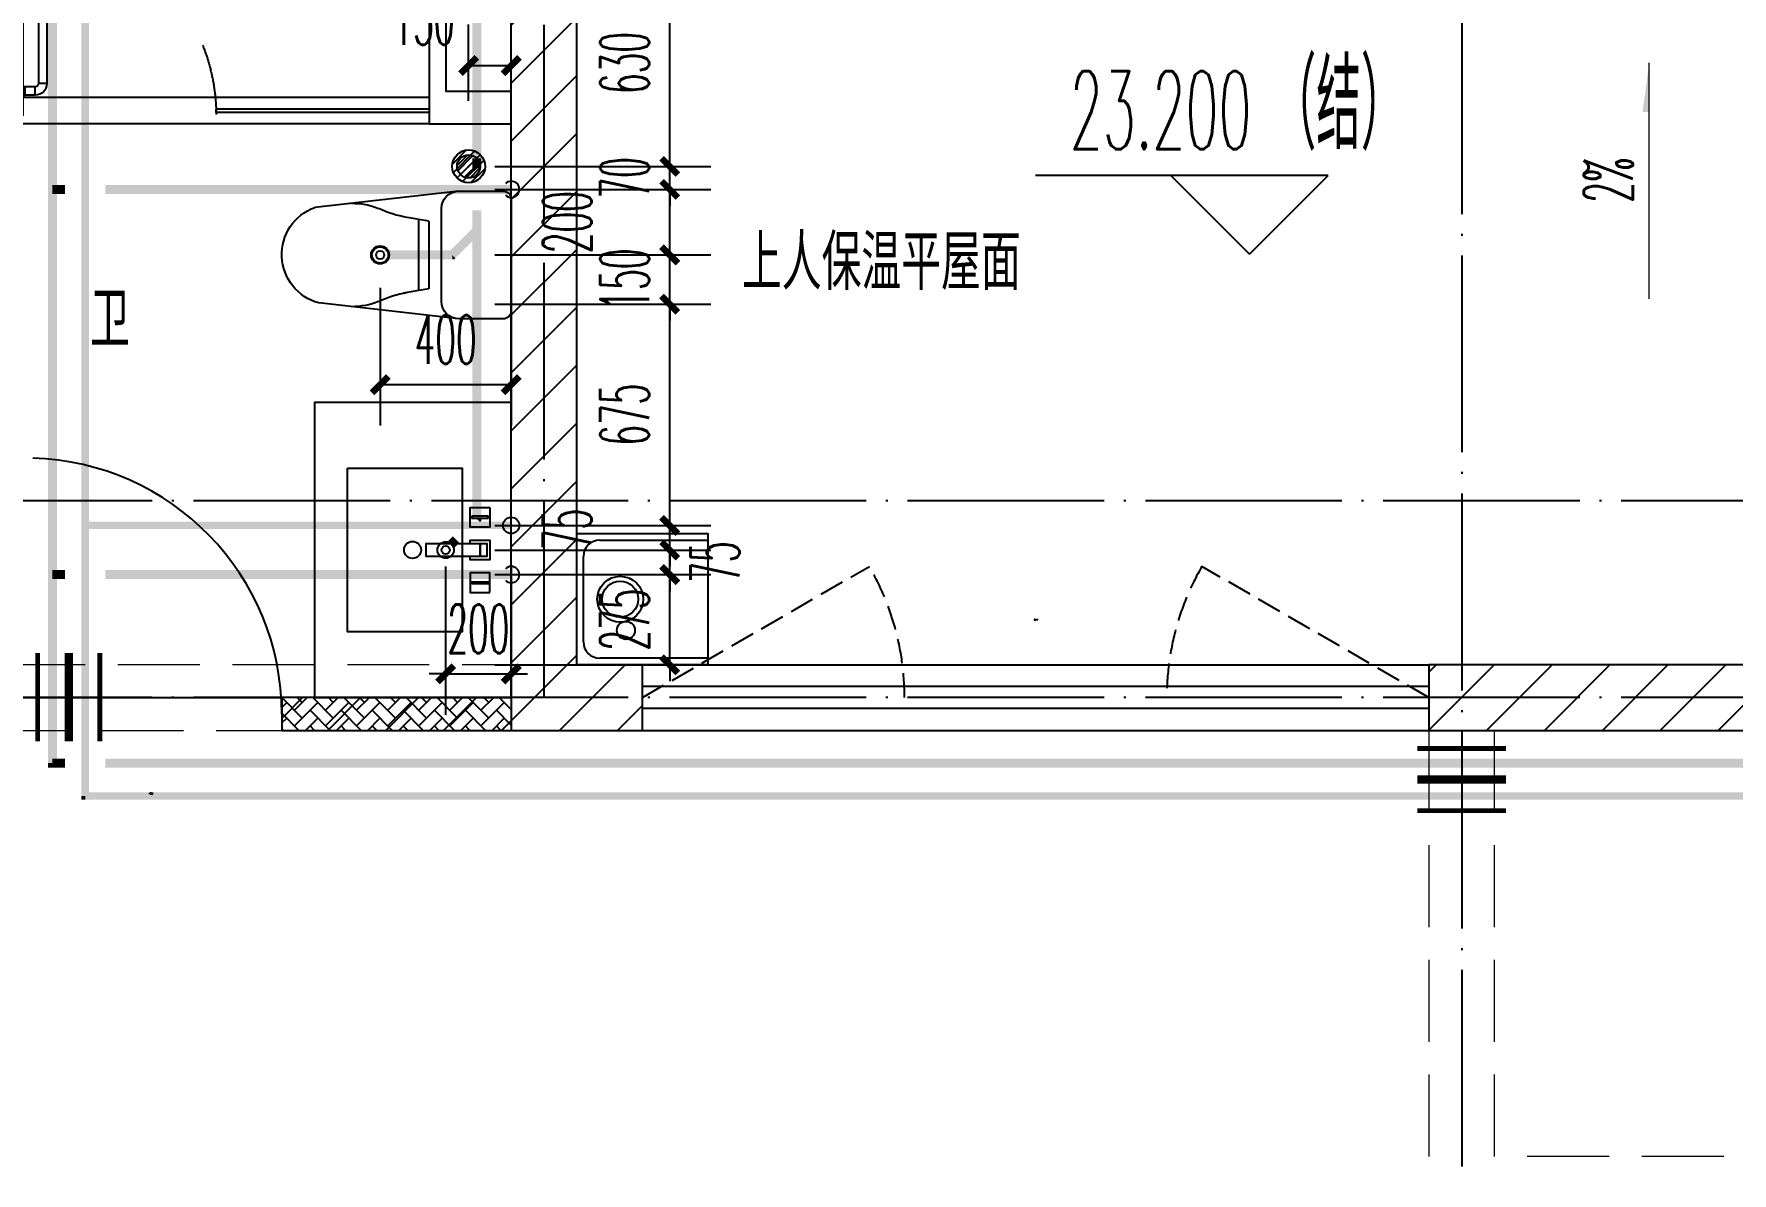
# Model space of a CAD drawing. Extents: x 27938 to 1507990, y 110129 to 923079.
# Drawn here: x 1201479 to 1206660, y 468906 to 472380 of the extents above; entities that cross this region are included whole.
import ezdxf

# ---------------------------------------------------------------- set-up
doc = ezdxf.new("R2010")
doc.units = 0
doc.header["$LTSCALE"] = 1000
doc.header["$MEASUREMENT"] = 0
for name, pattern in [('__DASH', [0.35, 0.25, -0.1]), ('DASH', [0.35, 0.25, -0.1]), ('DOTE', [2.4200000000000004, 2, -0.2, 0.02, -0.2])]:
    doc.linetypes.add(name, pattern=pattern)
for name, color, linetype in [('----建筑底图', 8, 'Continuous'), ('DIM_ELEV', 3, 'Continuous'), ('DIM_SYMB', 3, 'Continuous'), ('DOTE', 1, 'Continuous'), ('EQUIP_地漏', 7, 'Continuous'), ('EQUIP_污水', 7, 'Continuous'), ('IP-bath&kitchen-JOHNSON', 4, 'Continuous'), ('LVTRY', 6, 'Continuous'), ('P-bath&kitchen-JOHNSON', 4, 'Continuous'), ('PIPE-不分区热给水', 5, 'RJ'), ('PIPE-污水', 2, 'W'), ('PIPE-给水中', 72, 'J2'), ('PUB_HATCH', 8, 'Continuous'), ('PUB_TEXT', 4, 'Continuous'), ('VALVE_不分区给水', 7, 'Continuous'), ('VPIPE-不分区热给水', 5, 'Continuous'), ('VPIPE-给水中', 72, 'J2'), ('VPIPE-雨水', 4, 'Y'), ('WALL', 9, 'Continuous'), ('WINDOW', 4, 'Continuous'), ('WINDOW_TEXT', 7, 'Continuous'), ('保温', 6, 'Continuous'), ('管', 193, 'Continuous')]:
    doc.layers.add(name, color=color, linetype=linetype)
doc.layers.add('S-L主梁线', color=4, linetype='DASH', plot=False)
doc.layers.add('平面-排水沟', color=86, linetype='Continuous', lineweight=15)
doc.styles.add('_TCH_DIM', font='SIMPLEX.shx', dxfattribs={"width": 0.7, "bigfont": 'GBCBIG.shx'})
doc.styles.add('_TCH_DIM_T3', font='SIMPLEX.shx', dxfattribs={"width": 0.4941176470588236, "bigfont": 'GBCBIG.shx'})
doc.styles.add('_TCH_WINDOW', font='SIMPLEX.shx', dxfattribs={"width": 0.7, "height": 3.5, "bigfont": 'GBCBIG.shx'})
doc.styles.get("Standard").update_dxf_attribs({"font": 'gbenor.shx', "bigfont": 'gbcbig.shx'})
doc.linetypes.add('J2', pattern='A,3,-0.2,["J2",Standard,S=0.25,R=0,X=-0.1,Y=-0.115],-0.35', length=3.55)
doc.linetypes.add('RJ', pattern='A,3,-0.2,["RJ",Standard,S=0.25,R=0,X=-0.1,Y=-0.115],-0.35', length=3.55)
doc.linetypes.add('W', pattern='A,3,-0.2,["W",Standard,S=0.25,R=0,X=-0.1,Y=-0.115],-0.2', length=3.4)
doc.linetypes.add('Y', pattern='A,3,-0.2,["Y",Standard,S=0.25,R=0,X=-0.1,Y=-0.115],-0.2', length=3.4)
doc.dimstyles.new('_TWT_ARCH&&50', dxfattribs={"dimtxt": 148.75, "dimasz": 50, "dimexe": 125, "dimexo": 150, "dimgap": 63.12500000000001, "dimtad": 1, "dimdec": 0, "dimzin": 0, "dimdsep": 46, "dimtxsty": '_TCH_DIM_T3', "dimblk": 'ARCHTICK', "dimcen": 0.09, "dimclrt": 7, "dimazin": 2, "dimtfac": 1, "dimtdec": 0, "dimtix": 1, "dimtmove": 2, "dimatfit": 3, "dimfxl": 100, "dimtolj": 1, "dimtzin": 0, "dimarcsym": 0})
pattern_1 = [(45, (0, 89.755675), (-88.38838300365748, 88.3883830036575), [])]

# ---------------------------------------------------------------- blocks, each defined once
blk = doc.blocks.new('VXVXVXDVXDVXVDX')
at = {"layer": '保温', "linetype": 'ByBlock', "ltscale": 10}
h = blk.add_hatch(dxfattribs=at)
h.set_pattern_fill('AR-HBONE', color=251, scale=55)
h.set_pattern_definition([(45, (0, 0), (0, 47.41575231924514), [100.584, -33.528]), (135, (23.70786, 23.70786), (3.05311331771918e-15, 47.41575231924513), [100.584, -33.528])])
h.paths.add_polyline_path([(427016.5787225708, 292815.3630863895), (427016.5786816297, 292915.3630863986), (426316.5786749361, 292915.3663593241), (426316.5787158771, 292815.3663593151)])
at = {"layer": '保温', "color": 251, "linetype": 'ByBlock', "ltscale": 10}
blk.add_line((427016.5787020889, 292915.3630863958), (427016.5787021116, 292815.3630863922), dxfattribs=at)
blk = doc.blocks.new('A$C3EB2330C')
at = {"layer": '管'}
for p, q in [((-0.0007213222561404109, 379.9995217677206), (329.9992786777439, 379.9995217677206)), ((379.9992786777439, 329.9995217677206), (379.9992786777439, 69.99952176772058)), ((329.9992786777439, 19.99952176772058), (-0.0007213222561404109, 19.99952176772058))]:
    blk.add_line(p, q, dxfattribs=at)
blk.add_lwpolyline([(399.9992786777439, 399.9995217677206), (399.9992786777439, -0.000478232279419899), (-0.0007213222561404109, -0.000478232279419899), (-0.0007213222561404109, 399.9995217677206)], close=True, dxfattribs=at)
for centre, start, end in [((329.9992786777439, 329.9995217677206), 0, 90), ((329.9992786777439, 69.99952176772058), 270, 360)]:
    blk.add_arc(centre, 50, start, end, dxfattribs=at)
blk.add_ellipse((267.4755955390865, 199.9995217677206), major_axis=(-49.49747468307308, -49.49747468307304), ratio=0.9999999999994058, start_param=-0.7853981633977454, end_param=5.49778714378184, dxfattribs=at)
blk = doc.blocks.new('rrrrrrrrrrrra')
at = {"color": 0}
for p, q in [((252.6024353011744, 483.7312025176361), (-87.39756469882559, 483.7312025176361)), ((-112.3975646988256, 458.7312025176361), (-112.3975646988256, 324.3323662159964)), ((277.6024353011744, 324.3323662159964), (277.6024353011744, 458.7312025176361)), ((-112.3975646988256, 324.3323662159964), (-63.69972878636327, -103.3637925456278)), ((277.6024353011744, 324.3323662159964), (227.5135563242948, -115.5808400628157)), ((-59.12511469877791, 271.0599162159488), (224.3299853011267, 271.0599162159488)), ((-20.6103619200876, 232.4137265472673), (-34.18044077546801, 153.6153487120755)), ((185.8152325224364, 232.4137265477329), (-20.6103619200876, 232.4137265472673)), ((185.8152325224364, 232.4137265477329), (199.3853113778168, 153.6153487125412)), ((191.3197469591396, 200.4502565474249), (-26.11487635679077, 200.4502565474249))]:
    blk.add_line(p, q, dxfattribs=at)
for centre, radius, start, end in [((-87.39756469882559, 458.7312025176361), 25, 90, 180), ((252.6024353011744, 458.7312025176361), 25, 0, 90), ((-59.12511469877791, 324.3323662164621), 53.27245000000602, 180, 270), ((224.3299853008939, 324.3323662164621), 53.27245000000253, 270, 0), ((-322.583031725022, 209.8070477982983), 293.8257332377133, 333.5368539848596, 351.4828191908725), ((487.787902327138, 209.8070477982983), 293.8257332377133, 188.5171808091275, 206.4631460151405), ((148.969911527005, -3.179016253445297), 224.0767612256445, 158.5202191710939, 180), ((16.2349590753438, -3.179016253445297), 224.0767612256723, 0, 21.47978082890611), ((83.83053322241176, -63.61970424279571), 152.7899563564, 195.0773243454172, 340.1181212308546)]:
    blk.add_arc(centre, radius, start, end, dxfattribs=at)
blk = doc.blocks.new('A$C1E0F638F')
at = {"color": 0}
for points in [[(499.7003750004806, 435.1003879043274), (499.7003750004806, 85.1003879038617), (-4.325015470385551e-05, 85.10038790432736), (-4.325015470385551e-05, 435.1003879038617)], [(269.850552206859, 30.00024752598256), (229.850552206859, 30.00024752644822), (229.850552206859, 195.0002475259826), (269.850552206859, 195.0002475264482)], [(119.850552206859, 0.0002475259825587273), (179.850552206859, 0.0002475259825587273), (179.850552206859, 60.00024752598256), (119.850552206859, 60.00024752598256)], [(146.850552206859, 55.00024752598256), (152.850552206859, 55.00024752644822), (152.850552206859, 5.00024752644822), (146.850552206859, 5.00024752644822)], [(379.850552206859, 0.0002475259825587273), (319.850552206859, 0.0002475264482200146), (319.850552206859, 60.00024752644822), (379.850552206859, 60.00024752644822)], [(352.850552206859, 55.00024752598256), (346.850552206859, 55.00024752598256), (346.850552206859, 5.000247525982559), (352.850552206859, 5.000247525982559)], [(229.850552206859, 30.00024752644822), (269.850552206859, 30.00024752598256), (269.850552206859, 10.00024752598256), (229.850552206859, 10.00024752644822)]]:
    blk.add_lwpolyline(points, close=True, dxfattribs=at)
blk.add_lwpolyline([(269.850552206859, 60.00024752598256), (279.850552206859, 60.00024752598256), (279.850552206859, 0.0002475264482200146), (219.850552206859, 0.0002475259825587273), (219.850552206859, 60.00024752598256), (229.850552206859, 60.00024752644822)], dxfattribs=at)
blk.add_circle((249.850552206859, 236.2614032463171), 26, dxfattribs=at)
blk = doc.blocks.new('$lvtry$00000171')
at = {"color": 0}
for p, q in [((-74.24621202462731, 10.60660171788186), (-10.60660171788186, 74.24621202462731)), ((-69.81875867368217, -27.39235180270043), (27.39235180242758, 69.81875867368217)), ((-53.03300858900184, -53.03300858886359), (53.03300858900184, 53.03300858886359)), ((-27.39235180242758, -69.81875867368217), (69.81875867368217, 27.39235180270043)), ((10.60660171788186, -74.24621202462731), (74.24621202462731, -10.60660171788186))]:
    blk.add_line(p, q, dxfattribs=at)
blk.add_circle((0, 0), 75, dxfattribs=at)
blk.add_point((0, 0), dxfattribs=at)
blk = doc.blocks.new('135')
blk.add_hatch(color=0).paths.add_polyline_path([(4.76418280357393, 1.812162386259842), (3.614183923258678, -0.9586682789313272), (-4.698308072380313, 2.491328362025341), (-3.548309192054148, 5.262159027231063)])
at = {"color": 0}
for p, q in [((-6.34257382159194, 2.632406550414998), (5.421245566391007, -2.250020692198631)), ((-5.698204626369259, 2.906323017595241), (-5.160113183243083, 2.682994842084553)), ((-5.555794630552554, 18.93025617586591), (-3.355794630551827, 19.41189882087838)), ((-3.355794630551827, 19.41189882087838), (-5.502586708164016, 19.38346581543646)), ((5.249555696867901, 10.9245783101278), (-5.25044430312846, 10.93328680312606)), ((5.227938415449898, 9.660595023749009), (-5.205485498692723, 9.660595023727183)), ((-5.160113183243083, 2.682994842084553), (-3.818447822857706, 5.915630618167598)), ((-5.000000000007275, 10.93307908955376), (-5.000000000007275, 30.53458335841333)), ((-3.818447822857706, 5.915630618167598), (5.417654394495911, 2.08230101709978)), ((0, -9.095e-13), (-7.276000000000001e-12, 39.11915162772765)), ((5.617387633388716, 18.86060526279379), (3.417387633387988, 19.34224790780627)), ((3.417387633387988, 19.34224790780627), (5.564179711000178, 19.31381490236435)), ((4.075989034128724, -1.150334758983262), (5.417654394495911, 2.08230101709978)), ((4.999999999996362, 10.92478528669653), (4.999999999992723, 32.30060393840449)), ((4.075989034125087, -1.150334758983262), (5.7233188174323, -1.834038541420341))]:
    blk.add_line(p, q, dxfattribs=at)
for centre, radius, start, end in [((6.161034868437128, 15.83646535001662), 13.51105029248686, 151.0147378050733, 204.8403314206463), ((13.49583268638525, 4.204098348475781), 20.48112573357894, 163.092431708237, 182.0011966084188), ((-5.975522388205718, 3.562607190228845), 1, 184.2275252268287, 248.4661137629982), ((13.54264475737364, 4.193994001077044), 19.52885339284392, 163.7443120071847, 182.5268738689926), ((8.625610374787357, 15.4674340699994), 14.59806099666519, 166.2780045267358, 198.0953497200314), ((-5.467505949505721, 3.349919817060253), 0.5, 181.9385014602077, 247.2597126889964), ((-5.220308285297505, 22.14142036417525), 0.5, 335.7643365041333, 151.0147378054934), ((3.827398038803949, 18.06844884589281), 9.42220170707689, 155.7643365036202, 171.9772791662345), ((5.153695528464595, 22.26171150950449), 0.5, 29.84246110022977, 204.5740373216479), ((-5.946870150815811, 17.18555889137405), 11.70614123311011, 10.4750181798539, 24.57403732164799), ((29.07817214454553, 6.708467335577552), 24.03224306675829, 172.943947749341, 199.2318175570648), ((-6.288615623223449, 15.43590622998363), 12.3887641438454, 338.644919711974, 16.04760207510264), ((-6.035673477003001, 15.84248269684667), 13.39994098009156, 334.9111406033848, 29.84246110034611), ((26.37160870551816, 6.273545375245702), 20.6409126368038, 169.1453753653255, 199.9525787155704), ((5.869786496521555, -1.169297062749137), 1.170107913508445, 247.4597126892894, 19.95257871601565), ((5.914985297487874, -1.372233430550295), 0.5, 247.4597126892894, 19.23181755750988)]:
    blk.add_arc(centre, radius, start, end, dxfattribs=at)
blk.add_open_spline([(-5.000000000007275, 30.53458335841333), (-4.10443294849756, 31.33336597555081), (-2.288282033354334, 32.95324444101334), (0.90438098919185, 29.19536669430727), (3.450096077842316, 31.12548990286359), (4.999999999992723, 32.30060393840449)], degree=3, knots=[0, 0, 0, 0, 3.066329070407599, 6.218313121244897, 11.12413523619883, 11.12413523619883, 11.12413523619883, 11.12413523619883], dxfattribs=at)
blk = doc.blocks.new('SDFAWERAWER')
at = {"layer": 'LVTRY', "color": 0}
for p, q in [((593941.1893833182, -1242210.071718162), (593783.7054442759, -1242594.768872668)), ((593964.6458707345, -1242219.669193542), (593807.1619316919, -1242604.366348048)), ((593941.1893833182, -1242210.071718162), (593964.6458707345, -1242219.669193542)), ((593987.7654218215, -1242190.543110286), (593978.1679464299, -1242213.999597729)), ((594007.4885557, -1242225.996441955), (593978.1679464299, -1242213.999597729)), ((594017.0860310916, -1242202.539954511), (593987.7654218215, -1242190.543110286)), ((594015.8193360465, -1242220.432964417), (594027.1688849085, -1242192.714558183)), ((594015.8193360465, -1242220.432964417), (594021.6828450572, -1242222.833830523)), ((594025.7000045974, -1242203.902384486), (594018.4845674199, -1242221.524267195)), ((594018.4845674199, -1242221.524267195), (594021.4897947444, -1242220.265124338)), ((594025.3530065713, -1242210.830205286), (594021.4897947444, -1242220.265124338)), ((594022.5558872721, -1242220.70164544), (594021.6828450572, -1242222.833830523)), ((594021.6828450572, -1242222.833830523), (594023.9367655669, -1242221.889473379)), ((594022.6186791044, -1242211.427743668), (594029.8341162818, -1242193.80586096)), ((594024.1550261178, -1242221.356427115), (594023.937164888, -1242221.888498138)), ((594025.3530065713, -1242210.830205286), (594031.0932591765, -1242196.811088268)), ((594027.1688849085, -1242192.714558183), (594033.0323939191, -1242195.115424288)), ((594029.8341162818, -1242193.80586096), (594031.0932591765, -1242196.811088268)), ((594032.1593517042, -1242197.24760937), (594033.0323939191, -1242195.115424288)), ((594033.0323939191, -1242195.115424288), (594033.976751101, -1242197.369344781)), ((594033.7584905497, -1242197.902391045), (594033.9763517794, -1242197.370320023)), ((594047.2517495372, -1242200.933083513), (594035.9092786319, -1242228.654386825)), ((594037.3439066054, -1242210.828683256), (594087.9885953569, -1242231.550505105)), ((594038.5747885434, -1242229.745009019), (594045.1743897707, -1242213.615406493)), ((594041.579694262, -1242228.485098852), (594051.1771696536, -1242205.028611409)), ((594049.9172594484, -1242202.023705706), (594043.3176582216, -1242218.153308231)), ((594047.2517495372, -1242200.933083513), (594049.9172594484, -1242202.023705706)), ((594049.9172594484, -1242202.023705706), (594051.1771696536, -1242205.028611409)), ((594057.0670404839, -1242246.282014925), (594066.6645158757, -1242222.825527482)), ((594027.746431214, -1242234.285170699), (594078.3911199654, -1242255.006992549)), ((594035.9092786319, -1242228.654386825), (594038.5747885434, -1242229.745009019)), ((594038.5747885434, -1242229.745009019), (594041.579694262, -1242228.485098852)), ((593783.7054442759, -1242594.768872668), (593807.1619316919, -1242604.366348048)), ((593803.2340521519, -1242641.344911171), (593812.8315275433, -1242617.888423728)), ((593803.2340521519, -1242641.344911171), (593832.554661422, -1242653.341755396)), ((593812.8315275433, -1242617.888423728), (593842.1521368134, -1242629.885267953)), ((593842.1521368134, -1242629.885267953), (593832.554661422, -1242653.341755396)), ((593845.157042532, -1242628.625357786), (593833.814571627, -1242656.346661099)), ((593847.8225524705, -1242629.715979991), (593836.4800815652, -1242657.437283303)), ((593845.157042532, -1242628.625357786), (593842.1521368134, -1242629.885267953)), ((593847.8225524705, -1242629.715979991), (593845.157042532, -1242628.625357786)), ((593847.1421213057, -1242661.799772115), (593858.4845922105, -1242634.078468803)), ((593849.807631217, -1242662.890394308), (593861.150102122, -1242635.169090996)), ((593852.0613105225, -1242661.945461682), (593862.0950347865, -1242637.422770285)), ((593858.4845922105, -1242634.078468803), (593861.150102122, -1242635.169090996)), ((593861.150102122, -1242635.169090996), (593862.0950347865, -1242637.422770285)), ((593833.814571627, -1242656.346661099), (593832.554661422, -1242653.341755396)), ((593836.4800815652, -1242657.437283303), (593833.814571627, -1242656.346661099)), ((593847.1421213057, -1242661.799772115), (593849.807631217, -1242662.890394308))]:
    blk.add_line(p, q, dxfattribs=at)
blk.add_lwpolyline([(593823.4857289928, -1242716.975934958), (594045.7556563742, -1242173.940086161), (594036.5013807861, -1242170.150840413), (593814.2314534048, -1242713.186689209)], close=True, dxfattribs=at)
blk.add_arc((594075.2654484361, -1242240.036391133), 15.29342111015146, 281.7932153755734, 33.70187580186141, dxfattribs=at)
for centre, major_axis, start_param, end_param in [((593974.2417065077, -1242223.595433476), (3.926239933352681, 9.595835773426348), 0, 1.570796326794897), ((593816.7577674654, -1242608.292587982), (13.52371531371392, 33.05232318957029), 1.570796326794897, 3.141592653589793), ((593816.7577674654, -1242608.292587982), (3.926239933352681, 9.595835773426348), 1.570796326794897, 3.141592653589793)]:
    blk.add_ellipse(centre, major_axis=major_axis, ratio=1, start_param=start_param, end_param=end_param, dxfattribs=at)
at = {"layer": 'P-bath&kitchen-JOHNSON', "color": 0, "linetype": 'DASH'}
blk.add_arc((593809.7670385346, -1242714.004828131), 586.199339652145, 67.53694625199444, 157.1324720308851, dxfattribs=at)
at = {"layer": 'LVTRY', "color": 8, "xscale": -1, "rotation": 157.7329157530927}
blk.add_blockref('135', (594045.2713309255, -1242161.927690595), dxfattribs=at)
blk = doc.blocks.new('A$C5DCB2F21')
at = {"layer": 'IP-bath&kitchen-JOHNSON', "color": 0}
for p, q in [((-68.28558143033297, -213.1606503543517), (-157.7014214626688, -274.9614281078248)), ((68.16970908802614, -213.1606503543517), (157.5855491203619, -274.9614281078248)), ((-0.0579361711279489, -261.3536447175793), (-0.0579361711570528, -424.6555120690827))]:
    blk.add_line(p, q, dxfattribs=at)
for centre, major_axis, ratio, start_param, end_param in [((0.0421103943663184, -178.7724866370772), (-50.96224410476142, 6.55561e-11), 0.9900522014073144, -1.362970376127611, 4.504563029716158), ((0.0421103943663184, -177.7692267618913), (-26.80467913510691, 8.690706e-10), 0.9948122416210567, -1.167676844559286, 4.309269498205915)]:
    blk.add_ellipse(centre, major_axis=major_axis, ratio=ratio, start_param=start_param, end_param=end_param, dxfattribs=at)
at = {"layer": 'LVTRY', "color": 0}
for p, q in [((73.60639230580999, 0), (-73.60639230580999, 0)), ((-10.47308850636909, -173.5162652194049), (-10.47308850636909, -49.2578386965979)), ((10.5573092952909, -173.5162652194049), (10.5573092952909, -49.2578386965979))]:
    blk.add_line(p, q, dxfattribs=at)
blk.add_lwpolyline([(73.60639230580999, 0), (73.60639230580999, -15.772798351245), (-73.60639230580999, -15.772798351245), (-73.60639230580999, 0)], dxfattribs=at)
for points in [[(-26.29978149385716, -30.6730770759059, -0.3641418619200349), (-37.77772499481944, -15.772798351245, -0.0204951839784475)], [(-10.47308850636909, -49.43990604687496, 0.214893116671168), (-26.29978149385716, -30.6730770759059, 7.649644273232357)], [(10.5573092952909, -49.2578386965979, -0.2143900455666535), (26.29978149385716, -30.6730770759059, -7.649644273232357)], [(26.29978149385716, -30.6730770759059, 0.3641418619200187), (37.77772499482671, -15.772798351245, 0.0204951839784475)]]:
    blk.add_lwpolyline(points, format="xyb", dxfattribs=at)
blk.add_arc((0.0421103944609058, -173.5162652194049), 10.51519890083, 180, 0, dxfattribs=at)
for centre, major_axis, ratio, start_param, end_param in [((0.0421103943663184, -181.2952494334531), (53.64446843239703, 4.6092399e-09), 0.9875770290783108, 1.768090240399728, 7.656687720196345), ((-12.41473554639378, -164.737432311369), (1.3012e-12, 1.432845619463478), 0.8500000000096485, -1.570796326743344, 4.712388980436241), ((-12.41473554639378, -189.1718906858077), (-2.801241e-10, 1.432845619478029), 0.8500000000010158, 4.712388980259137, 10.99557428743872), ((12.49895633515552, -164.737432311369), (-1.089747e-10, 1.432845619463478), 0.8500000000096485, 4.712388980370823, 10.99557428755041), ((12.49895633515552, -189.1718906858077), (-3.904000999999999e-10, 1.43284561947803), 0.8500000000010156, 4.712388980193717, 10.9955742873733)]:
    blk.add_ellipse(centre, major_axis=major_axis, ratio=ratio, start_param=start_param, end_param=end_param, dxfattribs=at)
blk = doc.blocks.new('A$C5C58052D')
at = {"layer": 'IP-bath&kitchen-JOHNSON', "color": 0}
for p, q in [((-49.99996080552228, -870.3115543133463), (-1399.997573487693, -870.3115586272907)), ((-1399.997573484667, -915.3115590930684), (-1299.997573835775, -915.3115590594243)), ((-1399.997573484667, -925.3115590930684), (-1299.997573835775, -925.3115590594243)), ((-1299.997573835775, -925.3115590594243), (-1299.997573839501, -915.3115590594243)), ((-700.0094203397166, -915.3115590777015), (-700.0094203348272, -905.3115588579094)), ((-49.99996080552228, -915.3115543150925), (-700.0094203397166, -915.3115590777015)), ((-49.99996080552228, -905.3115543150925), (-699.9975735293701, -905.3115588579094)), ((-49.99996080552228, -950.3114893491729), (-1399.997573487461, -950.3115586272907))]:
    blk.add_line(p, q, dxfattribs=at)
for points in [[(-50, 0), (-49.9999569831416, -950.3115181066096), (200.0024476789404, -950.3115019814577)], [(0, 0), (1.881248317658901e-05, -850.3115094205132), (200.0024453278165, -850.3115094189416)]]:
    blk.add_lwpolyline(points, dxfattribs=at)
at = {"layer": 'LVTRY', "color": 0}
blk.add_lwpolyline([(-399.9873395997565, -2699.999390983779), (200.0126604004763, -2699.999390983779), (200.0126603917452, -1800.000353202282), (-399.9873396086041, -1800.000353202282)], close=True, dxfattribs=at)
at = {"layer": 'IP-bath&kitchen-JOHNSON', "color": 8, "xscale": -1}
for name, p, rotation in [('A$C5DCB2F21', (-50.01090498571284, -375.0039311598521), 269.991511475553), ('SDFAWERAWER', (1019018.516762859, 924235.1846695608), 337.7402306568928)]:
    blk.add_blockref(name, p, dxfattribs=dict(at, rotation=rotation))
at = {"layer": 'LVTRY', "color": 8, "xscale": 0.6666666667107826, "yscale": 0.6666666667107826}
for p in [(-180, -129.9999999977881), (70.00242649810389, -1079.99999999546)]:
    blk.add_blockref('$lvtry$00000171', p, dxfattribs=at)
at = {"layer": 'LVTRY', "color": 8, "extrusion": (0, 0, -1), "zscale": -1, "rotation": 90.00000000000001}
blk.add_blockref('rrrrrrrrrrrra', (283.7312050068285, -1432.758170591318), dxfattribs=at)
at = {"layer": 'LVTRY', "color": 8, "rotation": 90.00000000000001}
blk.add_blockref('A$C1E0F638F', (135.1025586216711, -2499.694016935595), dxfattribs=at)
blk = doc.blocks.new('A$C2AC150FC')
at = {"layer": 'PUB_HATCH'}
h = blk.add_hatch(dxfattribs=at)
h.set_pattern_fill('普通砖', color=256, scale=50, style=0)
h.set_pattern_definition(pattern_1)
h.paths.add_polyline_path([(6499.999999246931, -6250.000006845046), (6599.999999238129, -6150.000006822926), (6599.999999178059, -3350.000007616724), (6399.999999182349, -3550.000007623089), (6399.999999240275, -6250.000006867167)])
h = blk.add_hatch(dxfattribs=at)
h.set_pattern_fill('普通砖', color=256, scale=50, style=0)
h.set_pattern_definition(pattern_1)
h.paths.add_polyline_path([(6499.999999262393, -6350.000006845046), (6799.999615762853, -6350.000006778689), (6799.999615718615, -6150.00000677869), (6599.999999238129, -6150.000006822926), (6499.999999246932, -6250.000006845046)])
h = blk.add_hatch(dxfattribs=at)
h.set_pattern_fill('普通砖', color=256, scale=50, style=0)
h.set_pattern_definition(pattern_1)
h.paths.add_polyline_path([(11150.00000279986, -6150.000005816517), (9199.999615718605, -6150.000006247837), (9199.999615762843, -6350.000006247835), (11150.00000302976, -6350.000005816517), (11216.66666958148, -6250.000005770825)])
h = blk.add_hatch(dxfattribs=at)
h.set_pattern_fill('普通砖', color=256, scale=50, style=0)
h.set_pattern_definition(pattern_1)
h.paths.add_polyline_path([(6499.999999246932, -6250.000006845046), (5699.999992553271, -6250.000007022001), (5699.999992575389, -6350.000007021996), (6499.999999262393, -6350.000006845046)])
at = {"layer": '平面-排水沟'}
blk.add_hatch(color=8, dxfattribs=at).paths.add_polyline_path([(9871.928856919287, -4314.260682453634), (9871.92728210274, -4464.260682445368), (9851.927282103843, -4464.260472469829)])
at = {"layer": 'DIM_ELEV', "color": 8}
for p, q in [((8892.243204006692, -4657.809737501084), (7999.9928206068, -4657.809737501084)), ((8652.243204006692, -4897.809737501084), (8412.243204006692, -4657.809737501084)), ((8652.243204006692, -4897.809737501084), (8892.243204006692, -4657.809737501084))]:
    blk.add_line(p, q, dxfattribs=at)
at = {"layer": 'DOTE', "color": 169, "linetype": 'DOTE', "ltscale": 0.3}
for p, q in [((6499.999999315245, -6249.999999032123), (6499.999999900581, 2000)), ((9300.21690973849, -3449.999999242835), (9299.978523581987, -14549.99999882322)), ((25632.71399999969, -5649.999999981897), (-1999.999999999767, -5649.999999981781)), ((25632.71399999969, -6249.999999032181), (-1999.999999999767, -6249.999999032123))]:
    blk.add_line(p, q, dxfattribs=at)
at = {"layer": 'VPIPE-雨水', "color": 8}
blk.add_circle((6732.523682380794, -5950.000006822986), 55, dxfattribs=at)
at = {"layer": 'WALL', "color": 8}
for p, q in [((6599.999999238129, -6150.000006822926), (6599.999999178059, -3350.000007616724)), ((6399.999999240275, -6250.000006867167), (6399.999999182349, -3550.000007623089)), ((6799.999615718615, -6150.00000677869), (6599.999999238129, -6150.000006822926)), ((6799.999615762853, -6350.000006778689), (6799.999615718615, -6150.00000677869)), ((11150.00000279986, -6150.000005816517), (9199.999615718605, -6150.000006247837)), ((9199.999615718605, -6150.000006247837), (9199.999615762843, -6350.000006247835)), ((6399.999999240275, -6250.000006867167), (5699.999992553271, -6250.000007022001)), ((5699.999992553271, -6250.000007022001), (5699.999992575389, -6350.000007021996)), ((5699.999992575389, -6350.000007021996), (6499.999999262393, -6350.000006845046)), ((6499.999999262393, -6350.000006845046), (6799.999615762853, -6350.000006778689)), ((9199.999615762843, -6350.000006247835), (11150.00000302976, -6350.000005816517))]:
    blk.add_line(p, q, dxfattribs=at)
at = {"layer": 'WINDOW', "color": 8}
for p, q in [((6799.999615762856, -6350.000006778692), (6799.999615718618, -6150.000006778692)), ((6799.999615718618, -6150.000006778692), (9199.999615718618, -6150.000006247838)), ((9199.999615718618, -6150.000006247838), (9199.999615762856, -6350.000006247838)), ((9199.999615733364, -6216.666672914504), (6799.999615733364, -6216.666673445358)), ((4899.999992553261, -6250.000007198949), (5699.999992553261, -6250.000007021998)), ((9199.999615748111, -6283.33333958117), (6799.99961574811, -6283.333340112024)), ((6799.999615762856, -6350.000006778692), (9199.999615762856, -6350.000006247838))]:
    blk.add_line(p, q, dxfattribs=at)
at = {"layer": 'WINDOW', "color": 8, "linetype": 'DASH', "ltscale": 0.3}
for points in [[(6799.999629989965, -6249.999983622227), (7492.819953022758, -5849.999983620248, -0.1316524975905399), (7599.999629996251, -6249.99998362991)], [(9199.999601535732, -6249.999983622227), (8507.179278502474, -5849.999983620248, 0.1316524975905399), (8399.999601529213, -6249.99998362991)]]:
    blk.add_lwpolyline(points, format="xyb", dxfattribs=at)
at = {"layer": 'WINDOW', "color": 8}
blk.add_arc((4919.999992564321, -6300.000007194525), 779.9999999999999, 1.26732025615471e-08, 88.53071643131943, dxfattribs=at)
at = {"layer": '平面-排水沟', "color": 8}
blk.add_lwpolyline([(9871.921297150664, -5034.322518048459), (9871.928856919287, -4314.260682453634)], dxfattribs=at)
at = {"color": 8}
for name, p in [('A$C5C58052D', (6199.953082522377, -3550.000008183823)), ('VXVXVXDVXDVXVDX', (-420616.5787028493, -299165.3630932599))]:
    blk.add_blockref(name, p, dxfattribs=at)
at = {"layer": '管', "color": 8, "rotation": 180}
blk.add_blockref('A$C3EB2330C', (6999.999277919764, -5750.000485055265), dxfattribs=at)
at = {"layer": 'DIM_ELEV', "color": 8, "style": '_TCH_DIM'}
for s, height, width, p in [('（结）', 270.0709219858156, 0.7, (8720.178664131789, -4577.729737501068)), ('23.200', 238, 0.4941176470588236, (8104.178664131789, -4577.729737501068))]:
    blk.add_text(s, height=height, dxfattribs=dict(at, width=width)).set_placement(p)
at = {"layer": 'PUB_TEXT', "color": 8}
for s, p in [('上人保温平屋面', (7103.822990859393, -5007.130714611209)), ('卫', (5114.88703734451, -5181.187784010835))]:
    blk.add_text(s, height=168.7943262411347, dxfattribs=at).set_placement(p)
at = {"layer": 'WINDOW_TEXT', "color": 8, "style": '_TCH_WINDOW', "width": 0.4941176470588236}
for s, rotation, p in [('C2417', 1.267320254698115e-08, (7995.449615727695, -6014.62500730275)), ('M0822', 1.26732025614389e-08, (5295.099992511007, -6544.625006978844))]:
    blk.add_text(s, height=4.25, rotation=rotation, dxfattribs=at).set_placement(p)
at = {"layer": '平面-排水沟', "color": 7, "style": '_TCH_DIM', "width": 0.4941176470588236}
blk.add_text('2%', height=148.75, rotation=89.9993984643891, dxfattribs=at).set_placement((9821.874378869054, -4740.791074783594))
blk = doc.blocks.new('A$C19FE5086')
at = {"layer": 'S-L主梁线', "color": 225, "linetype": '__DASH', "lineweight": 18}
for p, q in [((3800.010185804451, 1799.999798082863), (3800.010185804451, 0.001610848819836974)), ((3899.992185806856, 0.001610848819836974), (2200.010436240816, 0.001610848819836974)), ((6700.011106921127, 0.001610848819836974), (3900.038185813697, 0.001610848819836974)), ((8549.99990448635, 0.001610848819836974), (6700.011106921127, 0.001610848819836974)), ((2200.010436240816, -199.9983891511802), (3900.010185804451, -199.9983891511802)), ((3900.010185804451, -199.9983891511802), (6600.011106921127, -199.9983891511802)), ((6600.011106921127, -199.9983891511802), (6600.011106921127, -1600.000194770633)), ((6800.011106921127, -1500.000194770633), (6800.011106921127, -199.9983891511802)), ((6800.011106921127, -199.9983891511802), (8549.99990448635, -199.9983891511802)), ((8549.99990448635, -1500.000194770633), (6800.011106921127, -1500.000194770633))]:
    blk.add_line(p, q, dxfattribs=at)
at = {"layer": 'S-L主梁线', "color": 225, "linetype": 'ByBlock', "lineweight": 18}
blk.add_line((4000.010185804451, 0.001610848819836974), (4000.010185804451, 1799.999798082863), dxfattribs=at)
blk = doc.blocks.new('$VALVE$00000533')
at = {"ltscale": 0.5, "const_width": 25}
for points in [[(-225, 74.99999999999997), (225, 74.99999999999997)], [(-225, -75.00000000000003), (225, -75.00000000000003)]]:
    blk.add_lwpolyline(points, dxfattribs=at)
blk = doc.blocks.new('_ArchTick')
at = {"color": 0, "linetype": 'ByBlock', "const_width": 0.4}
blk.add_lwpolyline([(-0.5, -0.5), (0.5, 0.5)], dxfattribs=at)
blk = doc.blocks.new('*D296')
at = {"layer": 'Defpoints', "color": 0}
for p in [(1202735.101453039, 470905.7688986378), (1202935.101453039, 470905.7688986378), (1202935.101453039, 470427.9317235298)]:
    blk.add_point(p, dxfattribs=at)
at = {"layer": 'DIM_SYMB', "color": 0, "lineweight": -2}
for p, q in [((1202735.101453039, 470755.7688986378), (1202735.101453039, 470302.9317235298)), ((1202935.101453039, 470755.7688986378), (1202935.101453039, 470302.9317235298)), ((1202735.101453039, 470427.9317235298), (1202685.101453039, 470427.9317235298)), ((1202735.101453039, 470427.9317235298), (1202935.101453039, 470427.9317235298)), ((1202935.101453039, 470427.9317235298), (1202985.101453039, 470427.9317235298))]:
    blk.add_line(p, q, dxfattribs=at)
at = {"layer": 'DIM_SYMB', "color": 0, "lineweight": -2, "xscale": 50, "yscale": 50, "zscale": 50}
blk.add_blockref('_ArchTick', (1202735.101453039, 470427.9317235298), dxfattribs=at)
at = {"layer": 'DIM_SYMB', "color": 0, "lineweight": -2, "xscale": 50, "yscale": 50, "zscale": 50, "rotation": 180}
blk.add_blockref('_ArchTick', (1202935.101453039, 470427.9317235298), dxfattribs=at)
at = {"layer": 'DIM_SYMB', "color": 7, "insert": (1202835.101453039, 470565.4317235298), "char_height": 148.75, "attachment_point": 5, "style": '_TCH_DIM_T3'}
blk.add_mtext('\\A1;200', dxfattribs=at)
blk = doc.blocks.new('*D301')
at = {"layer": 'Defpoints', "color": 0}
for p in [(1202735.101453039, 472605.956839571), (1203418.712829524, 472605.956839571), (1202735.101453039, 471975.7687705098)]:
    blk.add_point(p, dxfattribs=at)
at = {"layer": 'DIM_SYMB', "color": 0, "lineweight": -2}
for p, q in [((1202885.101453039, 472605.956839571), (1203543.712829524, 472605.956839571)), ((1203418.712829524, 471975.7687705098), (1203418.712829524, 472605.956839571)), ((1202885.101453039, 471975.7687705098), (1203543.712829524, 471975.7687705098))]:
    blk.add_line(p, q, dxfattribs=at)
at = {"layer": 'DIM_SYMB', "color": 0, "lineweight": -2, "xscale": 50, "yscale": 50, "zscale": 50}
for p, rotation in [((1203418.712829524, 472605.956839571), 90), ((1203418.712829524, 471975.7687705098), 270)]:
    blk.add_blockref('_ArchTick', p, dxfattribs=dict(at, rotation=rotation))
at = {"layer": 'DIM_SYMB', "color": 7, "insert": (1203281.212829524, 472290.8628050406), "char_height": 148.75, "attachment_point": 5, "rotation": 90, "style": '_TCH_DIM_T3'}
blk.add_mtext('\\A1;630', dxfattribs=at)
blk = doc.blocks.new('*D302')
at = {"layer": 'Defpoints', "color": 0}
for p in [(1202735.101453039, 471975.7687705098), (1203418.712829524, 471975.7687705098), (1202735.101453039, 471905.6130352151)]:
    blk.add_point(p, dxfattribs=at)
at = {"layer": 'DIM_SYMB', "color": 0, "lineweight": -2}
for p, q in [((1203418.712829524, 471975.7687705098), (1203418.712829524, 472025.7687705098)), ((1202885.101453039, 471975.7687705098), (1203543.712829524, 471975.7687705098)), ((1203418.712829524, 471905.6130352151), (1203418.712829524, 471975.7687705098)), ((1202885.101453039, 471905.6130352151), (1203543.712829524, 471905.6130352151)), ((1203418.712829524, 471905.6130352151), (1203418.712829524, 471855.6130352151))]:
    blk.add_line(p, q, dxfattribs=at)
at = {"layer": 'DIM_SYMB', "color": 0, "lineweight": -2, "xscale": 50, "yscale": 50, "zscale": 50}
for p, rotation in [((1203418.712829524, 471975.7687705098), 270), ((1203418.712829524, 471905.6130352151), 90)]:
    blk.add_blockref('_ArchTick', p, dxfattribs=dict(at, rotation=rotation))
at = {"layer": 'DIM_SYMB', "color": 7, "insert": (1203281.212829524, 471940.6909028627), "char_height": 148.75, "attachment_point": 5, "rotation": 90, "style": '_TCH_DIM_T3'}
blk.add_mtext('\\A1;70', dxfattribs=at)
blk = doc.blocks.new('*D303')
at = {"layer": 'Defpoints', "color": 0}
for p in [(1202735.101453039, 471905.6130352151), (1203418.712829524, 471905.6130352151), (1202735.101453039, 471705.6130352151)]:
    blk.add_point(p, dxfattribs=at)
at = {"layer": 'DIM_SYMB', "color": 0, "lineweight": -2}
for p, q in [((1202885.101453039, 471905.6130352151), (1203543.712829524, 471905.6130352151)), ((1203418.712829524, 471705.6130352151), (1203418.712829524, 471905.6130352151)), ((1202885.101453039, 471705.6130352151), (1203543.712829524, 471705.6130352151))]:
    blk.add_line(p, q, dxfattribs=at)
at = {"layer": 'DIM_SYMB', "color": 0, "lineweight": -2, "xscale": 50, "yscale": 50, "zscale": 50}
for p, rotation in [((1203418.712829524, 471905.6130352151), 90), ((1203418.712829524, 471705.6130352151), 270)]:
    blk.add_blockref('_ArchTick', p, dxfattribs=dict(at, rotation=rotation))
at = {"layer": 'DIM_SYMB', "color": 7, "insert": (1203106.212829524, 471805.6130352151), "char_height": 148.75, "attachment_point": 5, "rotation": 90, "style": '_TCH_DIM_T3'}
blk.add_mtext('\\A1;200', dxfattribs=at)
blk = doc.blocks.new('*D304')
at = {"layer": 'Defpoints', "color": 0}
for p in [(1202735.101453039, 471705.6130352151), (1203418.712829524, 471705.6130352151), (1202735.101453039, 471555.7696970254)]:
    blk.add_point(p, dxfattribs=at)
at = {"layer": 'DIM_SYMB', "color": 0, "lineweight": -2}
for p, q in [((1203418.712829524, 471705.6130352151), (1203418.712829524, 471755.6130352151)), ((1202885.101453039, 471705.6130352151), (1203543.712829524, 471705.6130352151)), ((1203418.712829524, 471555.7696970254), (1203418.712829524, 471705.6130352151)), ((1202885.101453039, 471555.7696970254), (1203543.712829524, 471555.7696970254)), ((1203418.712829524, 471555.7696970254), (1203418.712829524, 471505.7696970254))]:
    blk.add_line(p, q, dxfattribs=at)
at = {"layer": 'DIM_SYMB', "color": 0, "lineweight": -2, "xscale": 50, "yscale": 50, "zscale": 50}
for p, rotation in [((1203418.712829524, 471705.6130352151), 270), ((1203418.712829524, 471555.7696970254), 90)]:
    blk.add_blockref('_ArchTick', p, dxfattribs=dict(at, rotation=rotation))
at = {"layer": 'DIM_SYMB', "color": 7, "insert": (1203281.212829524, 471630.6913661205), "char_height": 148.75, "attachment_point": 5, "rotation": 90, "style": '_TCH_DIM_T3'}
blk.add_mtext('\\A1;150', dxfattribs=at)
blk = doc.blocks.new('*D305')
at = {"layer": 'Defpoints', "color": 0}
for p in [(1202735.101453039, 471555.7696970254), (1203418.712829524, 471555.7696970254), (1202735.101453039, 470880.7688986378)]:
    blk.add_point(p, dxfattribs=at)
at = {"layer": 'DIM_SYMB', "color": 0, "lineweight": -2}
for p, q in [((1202885.101453039, 471555.7696970254), (1203543.712829524, 471555.7696970254)), ((1203418.712829524, 470880.7688986378), (1203418.712829524, 471555.7696970254)), ((1202885.101453039, 470880.7688986378), (1203543.712829524, 470880.7688986378))]:
    blk.add_line(p, q, dxfattribs=at)
at = {"layer": 'DIM_SYMB', "color": 0, "lineweight": -2, "xscale": 50, "yscale": 50, "zscale": 50}
for p, rotation in [((1203418.712829524, 471555.7696970254), 90), ((1203418.712829524, 470880.7688986378), 270)]:
    blk.add_blockref('_ArchTick', p, dxfattribs=dict(at, rotation=rotation))
at = {"layer": 'DIM_SYMB', "color": 7, "insert": (1203281.212829524, 471218.2692978319), "char_height": 148.75, "attachment_point": 5, "rotation": 90, "style": '_TCH_DIM_T3'}
blk.add_mtext('\\A1;675', dxfattribs=at)
blk = doc.blocks.new('*D306')
at = {"layer": 'Defpoints', "color": 0}
for p in [(1202735.101453039, 470880.7688986378), (1203418.712829524, 470880.7688986378), (1202735.101453039, 470805.7688984122)]:
    blk.add_point(p, dxfattribs=at)
at = {"layer": 'DIM_SYMB', "color": 0, "lineweight": -2}
for p, q in [((1203418.712829524, 470880.7688986378), (1203418.712829524, 470930.7688986378)), ((1202885.101453039, 470880.7688986378), (1203543.712829524, 470880.7688986378)), ((1203418.712829524, 470805.7688984122), (1203418.712829524, 470880.7688986378)), ((1202885.101453039, 470805.7688984122), (1203543.712829524, 470805.7688984122)), ((1203418.712829524, 470805.7688984122), (1203418.712829524, 470755.7688984122))]:
    blk.add_line(p, q, dxfattribs=at)
at = {"layer": 'DIM_SYMB', "color": 0, "lineweight": -2, "xscale": 50, "yscale": 50, "zscale": 50}
for p, rotation in [((1203418.712829524, 470880.7688986378), 270), ((1203418.712829524, 470805.7688984122), 90)]:
    blk.add_blockref('_ArchTick', p, dxfattribs=dict(at, rotation=rotation))
at = {"layer": 'DIM_SYMB', "color": 7, "insert": (1203556.928187234, 470768.6927235298), "char_height": 148.75, "attachment_point": 5, "rotation": 90, "style": '_TCH_DIM_T3'}
blk.add_mtext('\\A1;75', dxfattribs=at)
blk = doc.blocks.new('*D307')
at = {"layer": 'Defpoints', "color": 0}
for p in [(1202735.101453039, 470805.7688984122), (1203418.712829524, 470805.7688984122), (1202735.101453039, 470730.7688986378)]:
    blk.add_point(p, dxfattribs=at)
at = {"layer": 'DIM_SYMB', "color": 0, "lineweight": -2}
for p, q in [((1203418.712829524, 470805.7688984122), (1203418.712829524, 470855.7688984122)), ((1202885.101453039, 470805.7688984122), (1203543.712829524, 470805.7688984122)), ((1203418.712829524, 470730.7688986378), (1203418.712829524, 470805.7688984122)), ((1202885.101453039, 470730.7688986378), (1203543.712829524, 470730.7688986378)), ((1203418.712829524, 470730.7688986378), (1203418.712829524, 470680.7688986378))]:
    blk.add_line(p, q, dxfattribs=at)
at = {"layer": 'DIM_SYMB', "color": 0, "lineweight": -2, "xscale": 50, "yscale": 50, "zscale": 50}
for p, rotation in [((1203418.712829524, 470805.7688984122), 270), ((1203418.712829524, 470730.7688986378), 90)]:
    blk.add_blockref('_ArchTick', p, dxfattribs=dict(at, rotation=rotation))
at = {"layer": 'DIM_SYMB', "color": 7, "insert": (1203106.212829524, 470868.2688986378), "char_height": 148.75, "attachment_point": 5, "rotation": 90, "style": '_TCH_DIM_T3'}
blk.add_mtext('\\A1;75', dxfattribs=at)
blk = doc.blocks.new('*D308')
at = {"layer": 'Defpoints', "color": 0}
for p in [(1202735.101453039, 470730.7688986378), (1203418.712829524, 470730.7688986378), (1202735.101453039, 470455.7693797471)]:
    blk.add_point(p, dxfattribs=at)
at = {"layer": 'DIM_SYMB', "color": 0, "lineweight": -2}
for p, q in [((1203418.712829524, 470730.7688986378), (1203418.712829524, 470780.7688986378)), ((1202885.101453039, 470730.7688986378), (1203543.712829524, 470730.7688986378)), ((1203418.712829524, 470455.7693797471), (1203418.712829524, 470730.7688986378)), ((1202885.101453039, 470455.7693797471), (1203543.712829524, 470455.7693797471)), ((1203418.712829524, 470455.7693797471), (1203418.712829524, 470405.7693797471))]:
    blk.add_line(p, q, dxfattribs=at)
at = {"layer": 'DIM_SYMB', "color": 0, "lineweight": -2, "xscale": 50, "yscale": 50, "zscale": 50}
for p, rotation in [((1203418.712829524, 470730.7688986378), 270), ((1203418.712829524, 470455.7693797471), 90)]:
    blk.add_blockref('_ArchTick', p, dxfattribs=dict(at, rotation=rotation))
at = {"layer": 'DIM_SYMB', "color": 7, "insert": (1203281.212829524, 470593.2691391927), "char_height": 148.75, "attachment_point": 5, "rotation": 90, "style": '_TCH_DIM_T3'}
blk.add_mtext('\\A1;275', dxfattribs=at)
blk = doc.blocks.new('*D309')
at = {"layer": 'Defpoints', "color": 0}
for p in [(1202535.199550926, 471755.7693504197), (1202935.199550926, 471755.7696970254), (1202935.199550926, 471310.0811031575)]:
    blk.add_point(p, dxfattribs=at)
at = {"layer": 'DIM_SYMB', "color": 0, "lineweight": -2}
for p, q in [((1202535.199550926, 471605.7693504197), (1202535.199550926, 471185.0811031575)), ((1202935.199550926, 471605.7696970254), (1202935.199550926, 471185.0811031575)), ((1202535.199550926, 471310.0811031575), (1202935.199550926, 471310.0811031575))]:
    blk.add_line(p, q, dxfattribs=at)
at = {"layer": 'DIM_SYMB', "color": 0, "lineweight": -2, "xscale": 50, "yscale": 50, "zscale": 50, "rotation": 180}
blk.add_blockref('_ArchTick', (1202535.199550926, 471310.0811031575), dxfattribs=at)
at = {"layer": 'DIM_SYMB', "color": 0, "lineweight": -2, "xscale": 50, "yscale": 50, "zscale": 50}
blk.add_blockref('_ArchTick', (1202935.199550926, 471310.0811031575), dxfattribs=at)
at = {"layer": 'DIM_SYMB', "color": 7, "insert": (1202735.199550926, 471447.5811031575), "char_height": 148.75, "attachment_point": 5, "style": '_TCH_DIM_T3'}
blk.add_mtext('\\A1;400', dxfattribs=at)
blk = doc.blocks.new('*D310')
at = {"layer": 'Defpoints', "color": 0}
for p in [(1202935.198126854, 472283.4077235298), (1202805.101453007, 472025.7687707353), (1202935.198126854, 472025.7687707353)]:
    blk.add_point(p, dxfattribs=at)
at = {"layer": 'DIM_SYMB', "color": 0, "lineweight": -2}
for p, q in [((1202805.101453007, 472175.7687707353), (1202805.101453007, 472408.4077235298)), ((1202935.198126854, 472175.7687707353), (1202935.198126854, 472408.4077235298)), ((1202805.101453007, 472283.4077235298), (1202935.198126854, 472283.4077235298))]:
    blk.add_line(p, q, dxfattribs=at)
at = {"layer": 'DIM_SYMB', "color": 0, "lineweight": -2, "xscale": 50, "yscale": 50, "zscale": 50, "rotation": 180}
blk.add_blockref('_ArchTick', (1202805.101453007, 472283.4077235298), dxfattribs=at)
at = {"layer": 'DIM_SYMB', "color": 0, "lineweight": -2, "xscale": 50, "yscale": 50, "zscale": 50}
blk.add_blockref('_ArchTick', (1202935.198126854, 472283.4077235298), dxfattribs=at)
at = {"layer": 'DIM_SYMB', "color": 7, "insert": (1202667.601453007, 472420.9077235298), "char_height": 148.75, "attachment_point": 5, "style": '_TCH_DIM_T3'}
blk.add_mtext('\\A1;130', dxfattribs=at)
blk = doc.blocks.new('$TwtSys$00000147')
blk.add_circle((0, 0, 1e-08), 25)
blk = doc.blocks.new('$TwtSys$00000141')
at = {"color": 1}
for p, q in [((-47.09803151780761, 3.836055847277748), (-5.041545145413693, 45.89254221967349)), ((-47.09803151780761, 3.836055847277748), (-5.041545145413693, 45.89254221967349)), ((-43.60958444554853, -17.52724007043071), (17.52724007042889, 43.60958444554853)), ((-43.60958444554853, -17.52724007043071), (17.52724007042889, 43.60958444554853)), ((-33.23401871576607, -33.23401871577153), (33.23401871576607, 33.23401871576425)), ((-33.23401871576607, -33.23401871576971), (33.23401871576607, 33.23401871576425)), ((-16.17805684451741, -43.53063328177632), (43.79137317708955, 16.43879673983065)), ((-16.17805684451741, -43.53063328177632), (43.79137317708955, 16.43879673983247)), ((5.715553844029273, -46.12975947626182), (46.12974035062325, -5.715572969671484)), ((5.715553844029273, -46.12975947626182), (46.12974035062325, -5.715572969671484))]:
    blk.add_line(p, q, dxfattribs=at)
blk.add_circle((0, -1.818989403545856e-12), 47, dxfattribs=at)
blk.add_circle((0, -1.818989403545856e-12), 47, dxfattribs=at)

msp = doc.modelspace()

# ---------------------------------------------------------------- block references
at = {"layer": '----建筑底图'}
msp.add_blockref('A$C2AC150FC', (1196535.2300353, 476605.7693728267), dxfattribs=at)

# ---------------------------------------------------------------- next in the draw order: hatches: boundary and pattern name
at = {"layer": 'PIPE-不分区热给水'}
for points in [[(1201635.198126078, 470055.7693799036), (1201635.198125978, 470044.5193799035), (1201623.948126026, 470044.5193799211)], [(1201635.198126078, 470055.7693799036), (1201623.94812598, 470055.7693799035), (1201623.948126026, 470044.5193799211)]]:
    msp.add_hatch(color=256, dxfattribs=at).paths.add_polyline_path(points)
at = {"layer": 'PIPE-污水'}
for points in [[(1202755.077151749, 471705.613035444), (1202755.077152476, 471691.8630351987), (1202760.772589196, 471691.8630350655)], [(1202755.077151749, 471705.613035444), (1202764.799870718, 471695.890316957), (1202760.772589196, 471691.8630350655)], [(1202830.187913298, 470900.7689191581), (1202843.937913203, 470900.769999347), (1202843.938360862, 470895.0739299107)], [(1202830.187913298, 470900.7689191581), (1202839.910631487, 470891.0462006083), (1202843.938360862, 470895.0739299107)]]:
    msp.add_hatch(color=256, dxfattribs=at).paths.add_polyline_path(points)
at = {"layer": 'PIPE-给水中'}
for points in [[(1201535.198125883, 470155.7693799172), (1201521.448125906, 470155.769379914), (1201521.448126051, 470142.0193799044)], [(1201535.198125883, 470155.7693799172), (1201535.198125903, 470142.019379914), (1201521.448126051, 470142.0193799044)]]:
    msp.add_hatch(color=256, dxfattribs=at).paths.add_polyline_path(points)

# ---------------------------------------------------------------- next in the draw order: linework, layer by layer
at = {"layer": 'PIPE-不分区热给水', "ltscale": 0.25, "const_width": 22.5}
for points in [[(1201635.19812598, 472755.9568395711), (1201635.19812598, 470880.7688986378)], [(1202935.101453039, 470880.7688986378), (1201635.19812598, 470880.7688986378)], [(1201635.19812598, 470880.7688986378), (1201635.19812598, 470055.7693799035)]]:
    msp.add_lwpolyline(points, dxfattribs=at)
at = {"layer": 'PIPE-不分区热给水', "ltscale": 0.35, "const_width": 22.5}
msp.add_lwpolyline([(1201635.19812598, 470055.7693799035), (1207485.207595734, 470055.7693787425)], dxfattribs=at)
at = {"layer": 'PIPE-污水', "ltscale": 0.25, "const_width": 27.5}
for points in [[(1202830.101473459, 472000.7687911373), (1202830.101473459, 472825.7687707719)], [(1202830.101473412, 472000.7687911373), (1202830.06504076, 472000.7323584858)], [(1202830.103941375, 471969.3630350183), (1202830.101473459, 472000.7687911373)], [(1202830.187913245, 470900.7689188496), (1202830.113960533, 471841.863035412)], [(1202755.077152477, 471705.6130351987), (1202830.077152477, 471780.6130351931)], [(1202755.077152477, 471705.6130351987), (1202560.175229923, 471705.6130352133)], [(1202766.877602686, 470837.4586082901), (1202752.865562338, 470823.4465679419)]]:
    msp.add_lwpolyline(points, dxfattribs=at)
at = {"layer": 'PIPE-污水'}
msp.add_circle((1202535.21737514, 471705.6130352151), 27.5, dxfattribs=at)
at = {"layer": 'PIPE-给水中', "ltscale": 0.25, "const_width": 27.5}
for points in [[(1201535.198125906, 471905.6130352151), (1201535.198125906, 472605.956839571)], [(1201573.94812598, 471905.6130352151), (1201535.198125906, 471905.6130352151)], [(1201535.198125906, 470730.7688986378), (1201535.198125906, 471905.6130352151)], [(1202935.199550926, 471905.6130352151), (1201696.44812598, 471905.6130352151)], [(1201573.94812598, 470730.7688986378), (1201535.198125906, 470730.7688986378)], [(1201535.198125906, 470155.769379914), (1201535.198125906, 470730.7688986378)], [(1202935.101453039, 470730.7688986378), (1201696.44812598, 470730.7688986378)], [(1201535.198125906, 470155.769379914), (1201573.94812598, 470155.7693799065)], [(1201696.44812598, 470155.769379883), (1207585.207574001, 470155.7693787497)]]:
    msp.add_lwpolyline(points, dxfattribs=at)
at = {"layer": 'VPIPE-不分区热给水'}
msp.add_circle((1202935.101453039, 470880.7688986378), 25, dxfattribs=at)
at = {"layer": 'VPIPE-给水中'}
for centre in [(1202935.199550926, 471905.6130352151, -6000), (1202935.101453039, 470730.7688986378)]:
    msp.add_arc(centre, 24.99999999999136, 225.0000000002184, 134.9999999997816, dxfattribs=at)
at = {"layer": 'VPIPE-雨水'}
msp.add_circle((1203285.175501765, 470560.7692642926), 27.5, dxfattribs=at)

# ---------------------------------------------------------------- next in the draw order: block references
at = {"layer": 'EQUIP_地漏', "xscale": 0.75, "yscale": 0.75, "zscale": 0.75}
msp.add_blockref('$TwtSys$00000141', (1202805.17765891, 471975.7687705098), dxfattribs=at)
at = {"layer": 'EQUIP_污水'}
for p in [(1202535.175229923, 471705.6130352151), (1202735.187892808, 470805.7688984122)]:
    msp.add_blockref('$TwtSys$00000147', p, dxfattribs=at)
at = {"layer": 'EQUIP_污水', "xscale": 0.5, "yscale": 0.5, "zscale": 0.5}
for p in [(1202535.21737514, 471705.6130208934), (1202735.230038025, 470805.7688840905)]:
    msp.add_blockref('$TwtSys$00000147', p, dxfattribs=at)
at = {"layer": 'S-L主梁线', "color": 225, "linetype": 'ByBlock', "lineweight": 18}
msp.add_blockref('A$C19FE5086', (1199135.230133888, 470455.7695676034), dxfattribs=at)
at = {"layer": 'VALVE_不分区给水', "xscale": -0.6, "yscale": -0.6, "zscale": 0.6}
for p, rotation in [((1201535.175659422, 470357.0357374466, 2000), 90.00000000723932), ((1201635.175659496, 470357.0357374466, 2000), 90.00000000723932), ((1205835.360049864, 470155.7693930031, 2000), 7.239329136154993e-09), ((1205835.360049844, 470055.7693929846, 2000), 7.239329136154993e-09)]:
    msp.add_blockref('$VALVE$00000533', p, dxfattribs=dict(at, rotation=rotation))

# ---------------------------------------------------------------- next in the draw order: dimensions: what is measured, and where the dimension line sits
at = {"layer": 'DIM_SYMB'}
for p1, p2, distance, picture, middle in [((1202735.101453039, 471975.7687705098), (1202735.101453039, 472605.956839571), -683.611376484856, '*D301', (1203281.212829524, 472290.8628050406)), ((1202735.101453039, 471905.6130352151), (1202735.101453039, 471975.7687705098), -683.611376484856, '*D302', (1203281.212829524, 471940.6909028627)), ((1202735.101453039, 471555.7696970254), (1202735.101453039, 471705.6130352151), -683.611376484856, '*D304', (1203281.212829524, 471630.6913661205)), ((1202535.199550926, 471755.7693504197), (1202935.199550926, 471755.7696970254), -445.68859386776603, '*D309', (1202735.199550926, 471447.5811031575)), ((1202735.101453039, 470880.7688986378), (1202735.101453039, 471555.7696970254), -683.611376484856, '*D305', (1203281.212829524, 471218.2692978319)), ((1202735.101453039, 470905.7688986378), (1202935.101453039, 470905.7688986378), -477.8371751079685, '*D296', (1202835.101453039, 470565.4317235298)), ((1202735.101453039, 470455.7693797471), (1202735.101453039, 470730.7688986378), -683.611376484856, '*D308', (1203281.212829524, 470593.2691391927))]:
    dim = msp.add_aligned_dim(p1=p1, p2=p2, distance=distance, dimstyle='_TWT_ARCH&&50', dxfattribs=at)
    dim.commit()
    dim.dimension.update_dxf_attribs({"geometry": picture, "text_midpoint": middle})
for base, p1, p2, angle, picture, middle in [((1202935.198126854, 472283.4077235298), (1202805.101453007, 472025.7687707353), (1202935.198126854, 472025.7687707353), 0, '*D310', (1202667.601453007, 472420.9077235298)), ((1203418.712829524, 471905.6130352151), (1202735.101453039, 471705.6130352151), (1202735.101453039, 471905.6130352151), 90, '*D303', (1203106.212829524, 471805.6130352151)), ((1203418.712829524, 470805.7688984122), (1202735.101453039, 470730.7688986378), (1202735.101453039, 470805.7688984122), 90, '*D307', (1203106.212829524, 470868.2688986378)), ((1203418.712829524, 470880.7688986378), (1202735.101453039, 470805.7688984122), (1202735.101453039, 470880.7688986378), 90, '*D306', (1203556.928187234, 470768.6927235298))]:
    dim = msp.add_linear_dim(base=base, p1=p1, p2=p2, angle=angle, dimstyle='_TWT_ARCH&&50', dxfattribs=at)
    dim.commit()
    dim.dimension.update_dxf_attribs({"geometry": picture, "text_midpoint": middle, "dimtype": 129})

doc.saveas('drawing.dxf')
